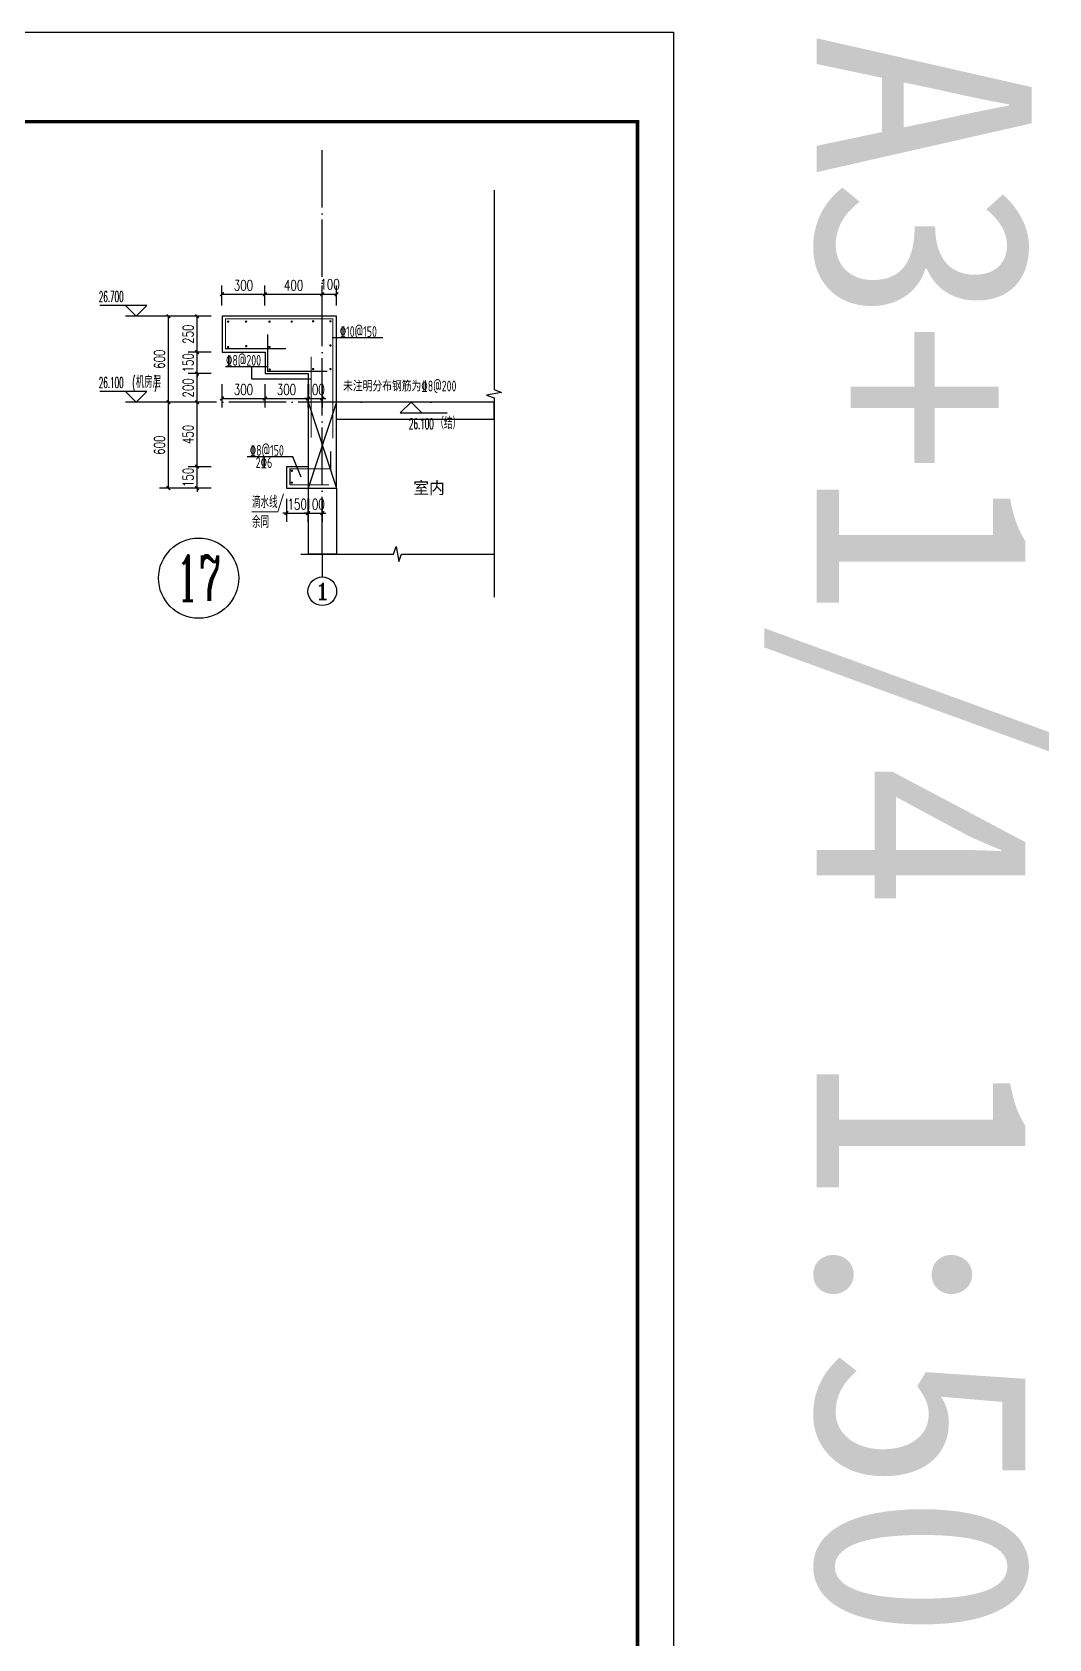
# Model space of a CAD drawing. Extents: x 393367 to 3005760, y 4998 to 826018.
# Drawn here: x 2951529 to 2958625, y 453433 to 464651 of the extents above; entities that cross this region are included whole.
import ezdxf
from ezdxf.enums import TextEntityAlignment as Align

# ---------------------------------------------------------------- set-up
doc = ezdxf.new("R2010")
doc.units = 0
doc.header["$LTSCALE"] = 1000
doc.linetypes.add('DOTE', pattern=[2.42, 2, -0.2, 0.02, -0.2])
doc.layers.get('0').update_dxf_attribs({"linetype": 'CONTINUOUS'})
doc.layers.get('Defpoints').update_dxf_attribs({"linetype": 'CONTINUOUS'})
for name, color, linetype in [('AXIS', 3, 'CONTINUOUS'), ('AXIS_TEXT', 7, 'CONTINUOUS'), ('DIM_ELEV', 3, 'CONTINUOUS'), ('DIM_SYMB', 3, 'CONTINUOUS'), ('DOTE', 8, 'DOTE'), ('PUB_DIM', 3, 'CONTINUOUS'), ('PUB_TEXT', 7, 'CONTINUOUS'), ('S-大样-砼线', 7, 'CONTINUOUS'), ('S-引出线', 40, 'CONTINUOUS'), ('TEXT', 7, 'CONTINUOUS'), ('WALL', 130, 'CONTINUOUS'), ('图框', 7, 'CONTINUOUS')]:
    doc.layers.add(name, color=color, linetype=linetype)
doc.layers.add('DIM_IDEN', color=3, linetype='CONTINUOUS', lineweight=15)
doc.layers.add('REIN', color=1, linetype='CONTINUOUS', lineweight=18)
doc.layers.add('yichutu', color=7, linetype='CONTINUOUS', true_color=0xffffff, plot=False)
doc.styles.add('_TCH_AXIS', font='COMPLEX', dxfattribs={"bigfont": 'GBCBIG'})
doc.styles.add('_TCH_DIM', font='simplex.shx', dxfattribs={"width": 0.65, "bigfont": 'gbcbig.shx'})
doc.styles.add('_TCH_DIM_T3', font='SIMPLEX', dxfattribs={"width": 0.705882, "bigfont": 'GBCBIG'})
doc.styles.add('COMPLEX', font='COMPLEX')
doc.styles.add('DIM_FONT_T3', font='SIMPLEX', dxfattribs={"width": 0.705882, "bigfont": 'GBCBIG'})
doc.styles.add('TSSD_Rein', font='Tssdeng.shx', dxfattribs={"width": 0.7, "bigfont": 'hztxt.shx'})
doc.dimstyles.new('_TCH_ARCH&&25', dxfattribs={"dimtxt": 74.375, "dimasz": 25, "dimexe": 62.5, "dimexo": 75, "dimgap": 25, "dimtad": 1, "dimdec": 0, "dimzin": 0, "dimdsep": 46, "dimtxsty": '_TCH_DIM_T3', "dimblk": 'ARCHTICK', "dimcen": 0.09, "dimclrt": 7, "dimazin": 2, "dimtfac": 1, "dimtdec": 0, "dimtix": 1, "dimtmove": 2, "dimatfit": 3, "dimfxl": 1, "dimtolj": 1, "dimtzin": 0, "dimarcsym": 0})

# ---------------------------------------------------------------- blocks, each defined once
blk = doc.blocks.new('GFDDDDRG')
at = {"layer": '图框'}
blk.add_lwpolyline([(923310, -107437), (923310, -159999), (893610, -159999), (893610, -107437)], close=True, dxfattribs=at)
blk.add_lwpolyline([(923310, -107437), (923310, -159999), (893610, -159999), (893610, -107437)], close=True, dxfattribs=at)
at = {"layer": '图框', "const_width": 50}
blk.add_lwpolyline([(894110, -159499), (922810, -159499), (922810, -108687), (894110, -108687)], close=True, dxfattribs=at)
blk = doc.blocks.new('_ArchTick')
at = {"color": 0, "linetype": 'ByBlock', "const_width": 0.4}
blk.add_lwpolyline([(-0.5, -0.5), (0.5, 0.5)], dxfattribs=at)
blk = doc.blocks.new('*D1760')
at = {"layer": 'Defpoints', "color": 0, "transparency": 16777216}
for p in [(2953304, 461467), (2953454, 461467), (2953454, 461293)]:
    blk.add_point(p, dxfattribs=at)
at = {"layer": 'PUB_DIM', "color": 0, "lineweight": -2, "transparency": 16777216}
for p, q in [((2953304, 461392), (2953304, 461231)), ((2953454, 461392), (2953454, 461231)), ((2953304, 461293), (2953279, 461293)), ((2953304, 461293), (2953454, 461293)), ((2953454, 461293), (2953479, 461293))]:
    blk.add_line(p, q, dxfattribs=at)
at = {"layer": 'PUB_DIM', "color": 0, "lineweight": -2, "transparency": 16777216, "xscale": 25, "yscale": 25, "zscale": 25}
blk.add_blockref('_ArchTick', (2953304, 461293), dxfattribs=at)
at = {"layer": 'PUB_DIM', "color": 0, "lineweight": -2, "transparency": 16777216, "xscale": 25, "yscale": 25, "zscale": 25, "rotation": 180}
blk.add_blockref('_ArchTick', (2953454, 461293), dxfattribs=at)
at = {"layer": 'PUB_DIM', "color": 7, "transparency": 16777216, "insert": (2953379, 461355), "char_height": 74.4, "attachment_point": 5, "style": '_TCH_DIM_T3'}
blk.add_mtext('\\A1;150', dxfattribs=at)
blk = doc.blocks.new('*D1761')
at = {"layer": 'Defpoints', "color": 0, "transparency": 16777216}
for p in [(2953454, 461467), (2953554, 461467), (2953554, 461293)]:
    blk.add_point(p, dxfattribs=at)
at = {"layer": 'PUB_DIM', "color": 0, "lineweight": -2, "transparency": 16777216}
for p, q in [((2953454, 461392), (2953454, 461231)), ((2953554, 461392), (2953554, 461231)), ((2953454, 461293), (2953429, 461293)), ((2953454, 461293), (2953554, 461293)), ((2953554, 461293), (2953579, 461293))]:
    blk.add_line(p, q, dxfattribs=at)
at = {"layer": 'PUB_DIM', "color": 0, "lineweight": -2, "transparency": 16777216, "xscale": 25, "yscale": 25, "zscale": 25}
blk.add_blockref('_ArchTick', (2953454, 461293), dxfattribs=at)
at = {"layer": 'PUB_DIM', "color": 0, "lineweight": -2, "transparency": 16777216, "xscale": 25, "yscale": 25, "zscale": 25, "rotation": 180}
blk.add_blockref('_ArchTick', (2953554, 461293), dxfattribs=at)
at = {"layer": 'PUB_DIM', "color": 7, "transparency": 16777216, "insert": (2953504, 461355), "char_height": 74.4, "attachment_point": 5, "style": '_TCH_DIM_T3'}
blk.add_mtext('\\A1;100', dxfattribs=at)
blk = doc.blocks.new('*D1762')
at = {"layer": 'Defpoints', "color": 0, "transparency": 16777216}
for p in [(2952854, 462267), (2953154, 462267), (2953154, 462093)]:
    blk.add_point(p, dxfattribs=at)
at = {"layer": 'PUB_DIM', "color": 0, "lineweight": -2, "transparency": 16777216}
for p, q in [((2952854, 462192), (2952854, 462031)), ((2953154, 462192), (2953154, 462031)), ((2952854, 462093), (2953154, 462093))]:
    blk.add_line(p, q, dxfattribs=at)
at = {"layer": 'PUB_DIM', "color": 0, "lineweight": -2, "transparency": 16777216, "xscale": 25, "yscale": 25, "zscale": 25, "rotation": 180}
blk.add_blockref('_ArchTick', (2952854, 462093), dxfattribs=at)
at = {"layer": 'PUB_DIM', "color": 0, "lineweight": -2, "transparency": 16777216, "xscale": 25, "yscale": 25, "zscale": 25}
blk.add_blockref('_ArchTick', (2953154, 462093), dxfattribs=at)
at = {"layer": 'PUB_DIM', "color": 7, "transparency": 16777216, "insert": (2953004, 462155), "char_height": 74.4, "attachment_point": 5, "style": '_TCH_DIM_T3'}
blk.add_mtext('\\A1;300', dxfattribs=at)
blk = doc.blocks.new('*D1763')
at = {"layer": 'Defpoints', "color": 0, "transparency": 16777216}
for p in [(2953154, 462267), (2953454, 462267), (2953454, 462093)]:
    blk.add_point(p, dxfattribs=at)
at = {"layer": 'PUB_DIM', "color": 0, "lineweight": -2, "transparency": 16777216}
for p, q in [((2953154, 462192), (2953154, 462031)), ((2953454, 462192), (2953454, 462031)), ((2953154, 462093), (2953454, 462093))]:
    blk.add_line(p, q, dxfattribs=at)
at = {"layer": 'PUB_DIM', "color": 0, "lineweight": -2, "transparency": 16777216, "xscale": 25, "yscale": 25, "zscale": 25, "rotation": 180}
blk.add_blockref('_ArchTick', (2953154, 462093), dxfattribs=at)
at = {"layer": 'PUB_DIM', "color": 0, "lineweight": -2, "transparency": 16777216, "xscale": 25, "yscale": 25, "zscale": 25}
blk.add_blockref('_ArchTick', (2953454, 462093), dxfattribs=at)
at = {"layer": 'PUB_DIM', "color": 7, "transparency": 16777216, "insert": (2953304, 462155), "char_height": 74.4, "attachment_point": 5, "style": '_TCH_DIM_T3'}
blk.add_mtext('\\A1;300', dxfattribs=at)
blk = doc.blocks.new('*D1764')
at = {"layer": 'Defpoints', "color": 0, "transparency": 16777216}
for p in [(2953454, 462267), (2953554, 462267), (2953554, 462093)]:
    blk.add_point(p, dxfattribs=at)
at = {"layer": 'PUB_DIM', "color": 0, "lineweight": -2, "transparency": 16777216}
for p, q in [((2953454, 462192), (2953454, 462031)), ((2953554, 462192), (2953554, 462031)), ((2953454, 462093), (2953429, 462093)), ((2953454, 462093), (2953554, 462093)), ((2953554, 462093), (2953579, 462093))]:
    blk.add_line(p, q, dxfattribs=at)
at = {"layer": 'PUB_DIM', "color": 0, "lineweight": -2, "transparency": 16777216, "xscale": 25, "yscale": 25, "zscale": 25}
blk.add_blockref('_ArchTick', (2953454, 462093), dxfattribs=at)
at = {"layer": 'PUB_DIM', "color": 0, "lineweight": -2, "transparency": 16777216, "xscale": 25, "yscale": 25, "zscale": 25, "rotation": 180}
blk.add_blockref('_ArchTick', (2953554, 462093), dxfattribs=at)
at = {"layer": 'PUB_DIM', "color": 7, "transparency": 16777216, "insert": (2953504, 462155), "char_height": 74.4, "attachment_point": 5, "style": '_TCH_DIM_T3'}
blk.add_mtext('\\A1;100', dxfattribs=at)
blk = doc.blocks.new('*D1765')
at = {"layer": 'Defpoints', "color": 0, "transparency": 16777216}
for p in [(2953554, 462821), (2953154, 462667), (2953554, 462667)]:
    blk.add_point(p, dxfattribs=at)
at = {"layer": 'PUB_DIM', "color": 0, "lineweight": -2, "transparency": 16777216}
for p, q in [((2953154, 462742), (2953154, 462883)), ((2953554, 462742), (2953554, 462883)), ((2953154, 462821), (2953554, 462821))]:
    blk.add_line(p, q, dxfattribs=at)
at = {"layer": 'PUB_DIM', "color": 0, "lineweight": -2, "transparency": 16777216, "xscale": 25, "yscale": 25, "zscale": 25}
for p, rotation in [((2953154, 462821), 179.9987835356612), ((2953554, 462821), 359.9987835356612)]:
    blk.add_blockref('_ArchTick', p, dxfattribs=dict(at, rotation=rotation))
at = {"layer": 'PUB_DIM', "color": 7, "transparency": 16777216, "insert": (2953354, 462883), "char_height": 74.4, "attachment_point": 5, "rotation": 359.9988, "style": '_TCH_DIM_T3'}
blk.add_mtext('\\A1;400', dxfattribs=at)
blk = doc.blocks.new('*D1766')
at = {"layer": 'Defpoints', "color": 0, "transparency": 16777216}
for p in [(2953654, 462821), (2953554, 462667), (2953654, 462667)]:
    blk.add_point(p, dxfattribs=at)
at = {"layer": 'PUB_DIM', "color": 0, "lineweight": -2, "transparency": 16777216}
for p, q in [((2953554, 462742), (2953554, 462883)), ((2953654, 462742), (2953654, 462883)), ((2953554, 462821), (2953654, 462821))]:
    blk.add_line(p, q, dxfattribs=at)
at = {"layer": 'PUB_DIM', "color": 0, "lineweight": -2, "transparency": 16777216, "xscale": 25, "yscale": 25, "zscale": 25, "rotation": 180}
blk.add_blockref('_ArchTick', (2953554, 462821), dxfattribs=at)
at = {"layer": 'PUB_DIM', "color": 0, "lineweight": -2, "transparency": 16777216, "xscale": 25, "yscale": 25, "zscale": 25}
blk.add_blockref('_ArchTick', (2953654, 462821), dxfattribs=at)
at = {"layer": 'PUB_DIM', "color": 7, "transparency": 16777216, "insert": (2953608, 462890), "char_height": 74.4, "attachment_point": 5, "style": '_TCH_DIM_T3'}
blk.add_mtext('\\A1;100', dxfattribs=at)
blk = doc.blocks.new('*D1767')
at = {"layer": 'Defpoints', "color": 0, "transparency": 16777216}
for p in [(2952680, 462667), (2952854, 462667), (2952854, 462417)]:
    blk.add_point(p, dxfattribs=at)
at = {"layer": 'PUB_DIM', "color": 0, "lineweight": -2, "transparency": 16777216}
for p, q in [((2952779, 462667), (2952617, 462667)), ((2952680, 462417), (2952680, 462667)), ((2952779, 462417), (2952617, 462417))]:
    blk.add_line(p, q, dxfattribs=at)
at = {"layer": 'PUB_DIM', "color": 0, "lineweight": -2, "transparency": 16777216, "xscale": 25, "yscale": 25, "zscale": 25}
for p, rotation in [((2952680, 462667), 90), ((2952680, 462417), 270)]:
    blk.add_blockref('_ArchTick', p, dxfattribs=dict(at, rotation=rotation))
at = {"layer": 'PUB_DIM', "color": 7, "transparency": 16777216, "insert": (2952618, 462542), "char_height": 74.4, "attachment_point": 5, "rotation": 90, "style": '_TCH_DIM_T3'}
blk.add_mtext('\\A1;250', dxfattribs=at)
blk = doc.blocks.new('*D1768')
at = {"layer": 'Defpoints', "color": 0, "transparency": 16777216}
for p in [(2952680, 462417), (2952854, 462417), (2952854, 462267)]:
    blk.add_point(p, dxfattribs=at)
at = {"layer": 'PUB_DIM', "color": 0, "lineweight": -2, "transparency": 16777216}
for p, q in [((2952779, 462417), (2952617, 462417)), ((2952680, 462417), (2952680, 462442)), ((2952680, 462267), (2952680, 462417)), ((2952779, 462267), (2952617, 462267)), ((2952680, 462267), (2952680, 462242))]:
    blk.add_line(p, q, dxfattribs=at)
at = {"layer": 'PUB_DIM', "color": 0, "lineweight": -2, "transparency": 16777216, "xscale": 25, "yscale": 25, "zscale": 25}
for p, rotation in [((2952680, 462417), 270), ((2952680, 462267), 90)]:
    blk.add_blockref('_ArchTick', p, dxfattribs=dict(at, rotation=rotation))
at = {"layer": 'PUB_DIM', "color": 7, "transparency": 16777216, "insert": (2952618, 462342), "char_height": 74.4, "attachment_point": 5, "rotation": 90, "style": '_TCH_DIM_T3'}
blk.add_mtext('\\A1;150', dxfattribs=at)
blk = doc.blocks.new('*D1769')
at = {"layer": 'Defpoints', "color": 0, "transparency": 16777216}
for p in [(2952680, 462267), (2952854, 462267), (2952854, 462067)]:
    blk.add_point(p, dxfattribs=at)
at = {"layer": 'PUB_DIM', "color": 0, "lineweight": -2, "transparency": 16777216}
for p, q in [((2952779, 462267), (2952617, 462267)), ((2952680, 462067), (2952680, 462267)), ((2952779, 462067), (2952617, 462067))]:
    blk.add_line(p, q, dxfattribs=at)
at = {"layer": 'PUB_DIM', "color": 0, "lineweight": -2, "transparency": 16777216, "xscale": 25, "yscale": 25, "zscale": 25}
for p, rotation in [((2952680, 462267), 90), ((2952680, 462067), 270)]:
    blk.add_blockref('_ArchTick', p, dxfattribs=dict(at, rotation=rotation))
at = {"layer": 'PUB_DIM', "color": 7, "transparency": 16777216, "insert": (2952618, 462167), "char_height": 74.4, "attachment_point": 5, "rotation": 90, "style": '_TCH_DIM_T3'}
blk.add_mtext('\\A1;200', dxfattribs=at)
blk = doc.blocks.new('*D1770')
at = {"layer": 'Defpoints', "color": 0, "transparency": 16777216}
for p in [(2952680, 462067), (2952854, 462067), (2952854, 461617)]:
    blk.add_point(p, dxfattribs=at)
at = {"layer": 'PUB_DIM', "color": 0, "lineweight": -2, "transparency": 16777216}
for p, q in [((2952779, 462067), (2952617, 462067)), ((2952680, 461617), (2952680, 462067)), ((2952779, 461617), (2952617, 461617))]:
    blk.add_line(p, q, dxfattribs=at)
at = {"layer": 'PUB_DIM', "color": 0, "lineweight": -2, "transparency": 16777216, "xscale": 25, "yscale": 25, "zscale": 25}
for p, rotation in [((2952680, 462067), 90), ((2952680, 461617), 270)]:
    blk.add_blockref('_ArchTick', p, dxfattribs=dict(at, rotation=rotation))
at = {"layer": 'PUB_DIM', "color": 7, "transparency": 16777216, "insert": (2952618, 461842), "char_height": 74.4, "attachment_point": 5, "rotation": 90, "style": '_TCH_DIM_T3'}
blk.add_mtext('\\A1;450', dxfattribs=at)
blk = doc.blocks.new('*D1771')
at = {"layer": 'Defpoints', "color": 0, "transparency": 16777216}
for p in [(2952680, 461617), (2952854, 461617), (2952854, 461467)]:
    blk.add_point(p, dxfattribs=at)
at = {"layer": 'PUB_DIM', "color": 0, "lineweight": -2, "transparency": 16777216}
for p, q in [((2952779, 461617), (2952617, 461617)), ((2952680, 461617), (2952680, 461642)), ((2952680, 461467), (2952680, 461617)), ((2952779, 461467), (2952617, 461467)), ((2952680, 461467), (2952680, 461442))]:
    blk.add_line(p, q, dxfattribs=at)
at = {"layer": 'PUB_DIM', "color": 0, "lineweight": -2, "transparency": 16777216, "xscale": 25, "yscale": 25, "zscale": 25}
for p, rotation in [((2952680, 461617), 270), ((2952680, 461467), 90)]:
    blk.add_blockref('_ArchTick', p, dxfattribs=dict(at, rotation=rotation))
at = {"layer": 'PUB_DIM', "color": 7, "transparency": 16777216, "insert": (2952618, 461542), "char_height": 74.4, "attachment_point": 5, "rotation": 90, "style": '_TCH_DIM_T3'}
blk.add_mtext('\\A1;150', dxfattribs=at)
blk = doc.blocks.new('*D1772')
at = {"layer": 'Defpoints', "color": 0, "transparency": 16777216}
for p in [(2952480, 462067), (2952780, 462067), (2952780, 461467)]:
    blk.add_point(p, dxfattribs=at)
at = {"layer": 'PUB_DIM', "color": 0, "lineweight": -2, "transparency": 16777216}
for p, q in [((2952705, 462067), (2952417, 462067)), ((2952480, 461467), (2952480, 462067)), ((2952705, 461467), (2952417, 461467))]:
    blk.add_line(p, q, dxfattribs=at)
at = {"layer": 'PUB_DIM', "color": 0, "lineweight": -2, "transparency": 16777216, "xscale": 25, "yscale": 25, "zscale": 25}
for p, rotation in [((2952480, 462067), 90), ((2952480, 461467), 270)]:
    blk.add_blockref('_ArchTick', p, dxfattribs=dict(at, rotation=rotation))
at = {"layer": 'PUB_DIM', "color": 7, "transparency": 16777216, "insert": (2952418, 461767), "char_height": 74.4, "attachment_point": 5, "rotation": 90, "style": '_TCH_DIM_T3'}
blk.add_mtext('\\A1;600', dxfattribs=at)
blk = doc.blocks.new('*D1773')
at = {"layer": 'Defpoints', "color": 0, "transparency": 16777216}
for p in [(2952480, 462667), (2952780, 462667), (2952780, 462067)]:
    blk.add_point(p, dxfattribs=at)
at = {"layer": 'PUB_DIM', "color": 0, "lineweight": -2, "transparency": 16777216}
for p, q in [((2952705, 462667), (2952417, 462667)), ((2952480, 462067), (2952480, 462667)), ((2952705, 462067), (2952417, 462067))]:
    blk.add_line(p, q, dxfattribs=at)
at = {"layer": 'PUB_DIM', "color": 0, "lineweight": -2, "transparency": 16777216, "xscale": 25, "yscale": 25, "zscale": 25}
for p, rotation in [((2952480, 462667), 90), ((2952480, 462067), 270)]:
    blk.add_blockref('_ArchTick', p, dxfattribs=dict(at, rotation=rotation))
at = {"layer": 'PUB_DIM', "color": 7, "transparency": 16777216, "insert": (2952418, 462367), "char_height": 74.4, "attachment_point": 5, "rotation": 90, "style": '_TCH_DIM_T3'}
blk.add_mtext('\\A1;600', dxfattribs=at)
blk = doc.blocks.new('_axiso')
blk.add_circle((0, 0), 0.5)
at = {"layer": 'AXIS_TEXT', "style": 'COMPLEX', "width": 1.041667}
blk.add_attdef('A', text='', height=0.56, dxfattribs=at).set_placement((-0.25, -0.28), (0.25, -0.28), align=Align.FIT)
blk = doc.blocks.new('*D2040')
at = {"layer": 'Defpoints', "color": 0, "transparency": 16777216}
for p in [(2953154, 462821), (2952854, 462667), (2953154, 462667)]:
    blk.add_point(p, dxfattribs=at)
at = {"layer": 'PUB_DIM', "color": 0, "lineweight": -2, "transparency": 16777216}
for p, q in [((2952854, 462742), (2952854, 462883)), ((2953154, 462742), (2953154, 462883)), ((2952854, 462821), (2953154, 462821))]:
    blk.add_line(p, q, dxfattribs=at)
at = {"layer": 'PUB_DIM', "color": 0, "lineweight": -2, "transparency": 16777216, "xscale": 25, "yscale": 25, "zscale": 25, "rotation": 180}
blk.add_blockref('_ArchTick', (2952854, 462821), dxfattribs=at)
at = {"layer": 'PUB_DIM', "color": 0, "lineweight": -2, "transparency": 16777216, "xscale": 25, "yscale": 25, "zscale": 25}
blk.add_blockref('_ArchTick', (2953154, 462821), dxfattribs=at)
at = {"layer": 'PUB_DIM', "color": 7, "transparency": 16777216, "insert": (2953004, 462883), "char_height": 74.4, "attachment_point": 5, "style": '_TCH_DIM_T3'}
blk.add_mtext('\\A1;300', dxfattribs=at)
blk = doc.blocks.new('yct-525-297-26250-14850-50-3002')
at = {"layer": 'yichutu', "color": 7, "true_color": 0xffffff}
blk.add_lwpolyline([(0, 0), (0, 14850), (26250, 14850), (26250, 0)], close=True, dxfattribs=at)
blk.add_text('A3+1/4 1:50', height=1500, dxfattribs=at).set_placement((0, 15850))

msp = doc.modelspace()

# ---------------------------------------------------------------- linework, layer by layer
at = {"layer": 'AXIS'}
msp.add_line((2953554.39738, 461006.59398), (2953554.39738, 460847.20218), dxfattribs=at)
at = {"layer": 'AXIS', "color": 6}
msp.add_circle((2952691.15258, 460838.53365), 280, dxfattribs=at)
at = {"layer": 'DIM_ELEV'}
for p, q in [((2952329.81726, 462741.74986), (2952001.81726, 462741.74986)), ((2952254.81726, 462666.74986), (2952179.81726, 462741.74986)), ((2952254.81726, 462666.74986), (2952329.81726, 462741.74986)), ((2952679.81726, 462666.74986), (2952179.81726, 462666.74986)), ((2952329.81726, 462141.74986), (2952001.81726, 462141.74986)), ((2952254.81726, 462066.74986), (2952179.81726, 462141.74986)), ((2952679.81726, 462066.74986), (2952179.81726, 462066.74986)), ((2952254.81726, 462066.74986), (2952329.81726, 462141.74986))]:
    msp.add_line(p, q, dxfattribs=at)
at = {"layer": 'DIM_ELEV', "color": 3}
for p, q in [((2954173.62537, 462066.75042), (2954098.62537, 461991.75042)), ((2954173.62537, 462066.75042), (2954248.62537, 461991.75042)), ((2954098.62537, 461991.75042), (2954426.62537, 461991.75042))]:
    msp.add_line(p, q, dxfattribs=at)
at = {"layer": 'DIM_IDEN'}
for p, q in [((2953284.42785, 461426.74683), (2953244.56484, 461302.3802)), ((2953244.56484, 461302.3802), (2953063.47219, 461302.3802))]:
    msp.add_line(p, q, dxfattribs=at)
at = {"layer": 'DIM_SYMB'}
for points in [[(2954752.95277, 463546.75042), (2954752.95277, 462154.7972), (2954805.45277, 462135.68877), (2954700.45277, 462117.17443), (2954752.95277, 462098.5472), (2954752.95277, 460706.59398)], [(2953404.42786, 461006.59398), (2954050.56532, 461006.59398), (2954069.67375, 461059.09398), (2954088.18809, 460954.09398), (2954106.81532, 461006.59398), (2954752.95277, 461006.59398)]]:
    msp.add_lwpolyline(points, dxfattribs=at)
at = {"layer": 'DOTE', "linetype": 'DOTE', "ltscale": 0.2}
for p, q in [((2953554.42785, 461006.59398), (2953554.42785, 463846.75042)), ((2954752.95277, 462066.75042), (2952779.81726, 462066.74986))]:
    msp.add_line(p, q, dxfattribs=at)
at = {"layer": 'REIN', "const_width": 9}
for points in [[(2953301.59243, 462440.86), (2952878.71428, 462440.86), (2952878.71428, 462649.22702), (2953627.69005, 462649.22702), (2953627.69005, 461814.21748)], [(2953476.58995, 461819.81786), (2953476.58995, 462384.53518)], [(2953327.95814, 461490.2214), (2953327.95814, 461602.00545), (2953611.81867, 461602.00545), (2953611.81867, 461724.95858)]]:
    msp.add_lwpolyline(points, dxfattribs=at)
at = {"layer": 'REIN', "const_width": 8}
for points in [[(2952893.00242, 462629.62552, 1), (2952901.00242, 462629.62552, 1)], [(2953017.98195, 462629.62552, 1), (2953025.98195, 462629.62552, 1)], [(2953181.68637, 462629.62552, 1), (2953189.68637, 462629.62552, 1)], [(2953336.5482, 462629.62552, 1), (2953344.5482, 462629.62552, 1)], [(2953486.33131, 462631.88426, 1), (2953494.33131, 462631.88426, 1)], [(2953607.05234, 462631.88426, 1), (2953615.05234, 462631.88426, 1)], [(2952893.00243, 462452.17351, 1), (2952901.00243, 462452.17351, 1)], [(2953019.05935, 462458.79066, 1), (2953027.05935, 462458.79066, 1)], [(2953181.68637, 462452.17351, 1), (2953189.68637, 462452.17351, 1)], [(2953607.05234, 462463.3397, 1), (2953615.05234, 462463.3397, 1)], [(2953183.19786, 462294.65912, 1), (2953191.19786, 462294.65912, 1)], [(2953486.33131, 462298.46716, 1), (2953494.33131, 462298.46716, 1)], [(2953607.05234, 462298.46716, 1), (2953615.05234, 462298.46716, 1)], [(2953338.17665, 461588.38125, 1), (2953346.17665, 461588.38125, 1)], [(2953338.17665, 461505.47709, 1), (2953346.17665, 461505.47709, 1)]]:
    msp.add_lwpolyline(points, format="xyb", close=True, dxfattribs=at)
at = {"layer": 'REIN'}
for points in [[(2953172.55955, 462541.86047, 9, 9, 0), (2953172.55955, 462282.51705, 9, 9, 0), (2953588.41933, 462282.51705, 9, 9, 0)], [(2953327.95814, 461490.2214, 9, 9, 0), (2953600.47075, 461490.2214, 9, 9, 0)]]:
    msp.add_lwpolyline(points, format="xyseb", dxfattribs=at)
at = {"layer": 'S-大样-砼线'}
for p, q in [((2953454.42785, 462066.75871), (2953654.42785, 461466.75871)), ((2953654.4308, 462066.75871), (2953454.4308, 461466.75871))]:
    msp.add_line(p, q, dxfattribs=at)
msp.add_lwpolyline([(2953654.42786, 462066.75871), (2953454.42785, 462066.75871), (2953454.42785, 461466.75871), (2953654.42786, 461466.75871)], close=True, dxfattribs=at)
at = {"layer": 'S-引出线'}
for p, q in [((2953623.69005, 462518.75853), (2953977.27519, 462518.75853)), ((2952878.67698, 462317.52963), (2953172.55955, 462317.52963)), ((2953062.31404, 462228.3519), (2953062.31404, 462317.52963)), ((2953476.58995, 462228.3519), (2953062.31404, 462228.3519))]:
    msp.add_line(p, q, dxfattribs=at)
msp.add_lwpolyline([(2953407.19633, 461544.7377), (2953349.14208, 461686.2856), (2953030.71849, 461686.2856)], dxfattribs=at)
at = {"layer": 'WALL'}
for p, q in [((2952854.42803, 462666.75891), (2952854.42768, 462416.75382)), ((2953654.42785, 462666.73675), (2952854.42803, 462666.75891)), ((2953654.42785, 462066.75042), (2953654.42785, 462666.73675)), ((2952854.42768, 462416.75382), (2953154.42762, 462416.75148)), ((2953154.42762, 462416.75148), (2953154.42809, 462266.75042)), ((2953154.42809, 462266.75042), (2953454.42785, 462266.75042)), ((2953454.42785, 462266.75042), (2953454.42785, 461616.75042)), ((2954752.95277, 462066.75042), (2953654.42785, 462066.75042)), ((2954752.95277, 461946.75042), (2954752.95277, 462066.75042)), ((2954752.95277, 461946.75042), (2953654.42785, 461946.75042)), ((2953654.42785, 461466.75042), (2953654.42785, 461946.75042)), ((2953454.42785, 461616.75042), (2953304.42785, 461616.75042)), ((2953304.42785, 461616.75042), (2953304.42785, 461466.75042)), ((2953304.42785, 461466.75042), (2953654.42785, 461466.75042)), ((2953454.47269, 461466.74891), (2953454.47951, 461006.59154)), ((2953654.47269, 461466.75188), (2953654.42785, 461466.75187)), ((2953654.47269, 461466.75188), (2953654.47951, 461006.5945)), ((2953654.47951, 461006.5945), (2953454.47951, 461006.59154))]:
    msp.add_line(p, q, dxfattribs=at)

# ---------------------------------------------------------------- block references
at = {"xscale": 0.5, "yscale": 0.5, "zscale": 0.5}
msp.add_blockref('GFDDDDRG', (2494349.86148, 518369.20917), dxfattribs=at)
at = {"layer": 'AXIS'}
ref = msp.add_blockref('_axiso', (2953554.39738, 460747.20218), dxfattribs=dict(at, xscale=200, yscale=200, zscale=200))
ref.add_attrib('A', '1', dxfattribs={"layer": 'AXIS_TEXT', "height": 113.13708, "style": '_TCH_AXIS', "width": 2.333333}).set_placement((2953497.82884, 460690.63364), (2953610.96592, 460690.63364), align=Align.FIT)
at = {"layer": 'yichutu', "rotation": 270}
msp.add_blockref('yct-525-297-26250-14850-50-3002', (2941154.75106, 464650.72831), dxfattribs=at)

# ---------------------------------------------------------------- texts
at = {"layer": 'AXIS_TEXT', "color": 6, "style": '_TCH_AXIS', "width": 0.724138}
msp.add_text('17', height=316.783838, dxfattribs=at).set_placement((2952532.76067, 460680.14173), (2952849.5445, 460680.14173), align=Align.FIT)
at = {"layer": 'DIM_ELEV', "color": 7, "style": '_TCH_DIM'}
for s, height, width, p in [('26.100', 74.375, 0.494118, (2954159.07153, 461879.22542)), ('（结）', 84.397163, 0.7, (2954344.57153, 461879.22542))]:
    msp.add_text(s, height=height, dxfattribs=dict(at, width=width)).set_placement(p)
at = {"layer": 'PUB_TEXT'}
for s, height, style, width, p in [('26.700', 74.375, '_TCH_DIM', 0.494118, (2951994.31726, 462766.77486)), ('26.100', 74.375, '_TCH_DIM', 0.494118, (2951994.31726, 462166.77486)), ('(', 74.375, '_TCH_DIM', 0.494118, (2952228.06726, 462166.77486)), ('机房层', 84.397163, '_TCH_DIM', 0.7, (2952252.56726, 462166.77486)), (')', 74.375, '_TCH_DIM', 0.494118, (2952381.58322, 462166.77486)), ('滴水线', 84.397163, 'DIM_FONT_T3', 0.705882, (2953063.47219, 461327.4052)), ('余同', 84.397163, 'DIM_FONT_T3', 0.705882, (2953063.47219, 461189.8552))]:
    msp.add_text(s, height=height, dxfattribs=dict(at, style=style, width=width)).set_placement(p)
msp.add_text('室内', height=84.397163, dxfattribs=at).set_placement((2954189.83524, 461427.40464))
at = {"layer": 'TEXT', "style": 'TSSD_Rein', "width": 0.7}
for s, p in [('%%13210@150', (2953675.76783, 462522.8673)), ('%%1328@200', (2952881.81052, 462321.6384)), ('未注明分布钢筋为%%1328@200', (2953699.47788, 462142.58629)), ('%%1328@150', (2953047.74076, 461693.07271)), ('2%%1326', (2953089.5816, 461607.8759))]:
    msp.add_text(s, height=75, rotation=0.000000187, dxfattribs=at).set_placement(p)

# ---------------------------------------------------------------- dimensions: what is measured, and where the dimension line sits
at = {"layer": 'PUB_DIM'}
dim = msp.add_linear_dim(base=(2953154.42762, 462820.91094), p1=(2952854.42803, 462666.75891), p2=(2953154.42762, 462666.75891), dimstyle='_TCH_ARCH&&25', dxfattribs=at)
dim.commit()
dim.dimension.update_dxf_attribs({"geometry": '*D2040', "text_midpoint": (2953004.42783, 462883.09844)})
for p1, p2, distance, picture, middle in [((2953154.42762, 462666.75891), (2953554.42786, 462666.75042), 154.16052, '*D1765', (2953354.43234, 462883.10269)), ((2952779.81726, 462066.74986), (2952779.81726, 462666.74986), 300, '*D1773', (2952417.62976, 462366.74986)), ((2952854.42803, 462416.75131), (2952854.42803, 462666.74986), 174.61077, '*D1767', (2952617.62976, 462541.75059)), ((2952854.42803, 462266.75049), (2952854.42803, 462416.75131), 174.61077, '*D1768', (2952617.62976, 462341.7509)), ((2952854.42803, 462066.74986), (2952854.42803, 462266.75049), 174.61077, '*D1769', (2952617.62976, 462166.75018)), ((2952854.42785, 462266.75042), (2953154.42834, 462266.75042), -173.71069, '*D1762', (2953004.4281, 462155.22723)), ((2953154.42834, 462266.75042), (2953454.42786, 462266.75042), -173.71069, '*D1763', (2953304.4281, 462155.22723)), ((2953454.42786, 462266.75042), (2953554.42786, 462266.75042), -173.71069, '*D1764', (2953504.42786, 462155.22723)), ((2952779.81726, 461466.74173), (2952779.81726, 462066.74986), 300, '*D1772', (2952417.62976, 461766.7458)), ((2952854.42803, 461616.74986), (2952854.42803, 462066.74986), 174.61077, '*D1770', (2952617.62976, 461841.74986)), ((2952854.42803, 461466.74986), (2952854.42803, 461616.74986), 174.61077, '*D1771', (2952617.62976, 461541.74986)), ((2953304.42785, 461466.75042), (2953454.42785, 461466.75042), -173.71069, '*D1760', (2953379.42785, 461355.22723)), ((2953454.42785, 461466.75042), (2953554.42785, 461466.75042), -173.71069, '*D1761', (2953504.42785, 461355.22723))]:
    dim = msp.add_aligned_dim(p1=p1, p2=p2, distance=distance, dimstyle='_TCH_ARCH&&25', dxfattribs=at)
    dim.commit()
    dim.dimension.update_dxf_attribs({"geometry": picture, "text_midpoint": middle})
dim = msp.add_linear_dim(base=(2953654.42785, 462820.91094), p1=(2953554.42786, 462666.75042), p2=(2953654.42785, 462666.75042), angle=359.999999999, dimstyle='_TCH_ARCH&&25', dxfattribs=at)
dim.commit()
dim.dimension.update_dxf_attribs({"geometry": '*D1766', "text_midpoint": (2953607.80031, 462889.66094), "dimtype": 161})

doc.saveas('drawing.dxf')
